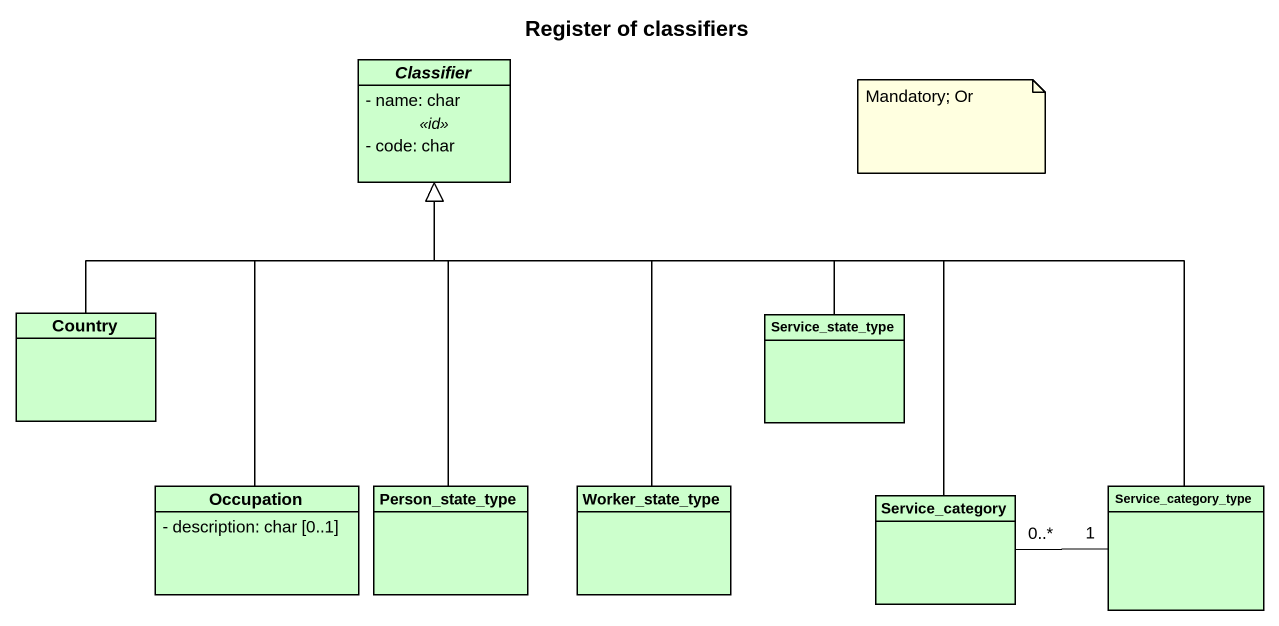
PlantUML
@startuml
title Register of classifiers
hide circle
hide empty members
skinparam classAttributeIconSize 0
abstract class Classifier #CCFFCC {
  - name: char
  .. <<id>> ..
  - code: char
}
class Country #CCFFCC
class Service_state_type #CCFFCC
class Occupation #CCFFCC {
  - description: char [0..1]
}
class Person_state_type #CCFFCC
class Worker_state_type #CCFFCC
class Service_category #CCFFCC
class Service_category_type #CCFFCC
Country -up-|> Classifier
Service_state_type -up-|> Classifier
Occupation -up-|> Classifier
Person_state_type -up-|> Classifier
Worker_state_type -up-|> Classifier
Service_category -up-|> Classifier
Service_category_type -left-|> Classifier
Service_category_type "1" -left- "0..*" Service_category
note as N1
  Mandatory; Or
end note
@enduml
